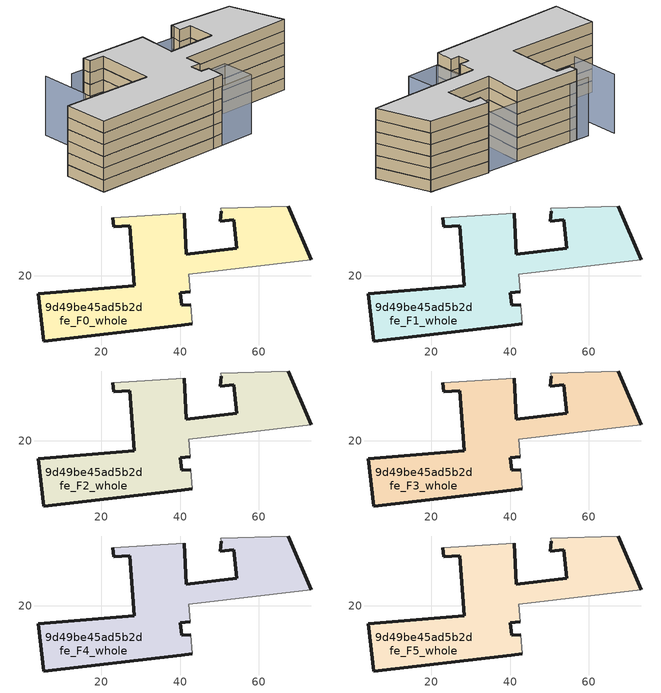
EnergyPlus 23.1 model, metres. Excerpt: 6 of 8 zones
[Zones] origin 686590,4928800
9d49be45ad5b2dfe_F0_whole
 floor ground (EU_floor_Construction): 73.29,24.1 67.45,37.75 50.29,37.21 50.41,36.48 50.2,33.9 53.6,34.28 54.41,26.98 41.55,25.48 41.04,35.96 22.89,34.71 23.17,32.44 27.19,32.68 28.39,17.45 3.96,15.53 5.36,3.47 40.26,7.52 43.11,7.91 42.71,12.69 40.4,12.51 40.02,15.71 42.6,15.92 42.12,20.43 z0
 wall outside (EU_wall_Construction): 41.04,35.96 41.55,25.48 54.41,26.98 53.6,34.28 50.2,33.9 50.41,36.48 / 67.45,37.75 73.29,24.1 / 42.6,15.92 40.02,15.71 40.4,12.51 42.71,12.69 / 43.11,7.91 40.26,7.52 5.36,3.47 3.96,15.53 28.39,17.45 27.19,32.68 23.17,32.44 22.89,34.71 z0:3
 wall adiabatic (EU_wall_Construction): 22.89,34.71 41.04,35.96 / 50.41,36.48 50.29,37.21 67.45,37.75 / 73.29,24.1 42.12,20.43 42.6,15.92 / 42.71,12.69 43.11,7.91 z0:3
9d49be45ad5b2dfe_F1_whole
 floor to 9d49be45ad5b2dfe_F0_whole (EU_floor_Construction): 73.29,24.1 67.45,37.75 50.28,37.21 50.4,36.48 50.2,33.9 53.6,34.28 54.4,26.98 41.54,25.48 41.03,35.96 22.88,34.71 23.17,32.44 27.19,32.68 28.38,17.45 3.96,15.53 5.36,3.47 40.25,7.52 43.11,7.91 42.71,12.69 40.4,12.51 40.01,15.71 42.6,15.92 42.12,20.43 z3
 wall outside (EU_wall_Construction): 41.04,35.96 41.55,25.48 54.41,26.98 53.6,34.28 50.2,33.9 50.41,36.48 / 67.45,37.75 73.29,24.1 / 42.6,15.92 40.02,15.71 40.4,12.51 42.71,12.69 / 43.11,7.91 40.26,7.52 5.36,3.47 3.96,15.53 28.39,17.45 27.19,32.68 23.17,32.44 22.89,34.71 z3:6
 wall adiabatic (EU_wall_Construction): 22.89,34.71 41.04,35.96 / 50.41,36.48 50.29,37.21 67.45,37.75 / 73.29,24.1 42.12,20.43 42.6,15.92 / 42.71,12.69 43.11,7.91 z3:6
9d49be45ad5b2dfe_F2_whole
 floor to 9d49be45ad5b2dfe_F1_whole (EU_floor_Construction): 73.29,24.1 67.45,37.75 50.28,37.21 50.4,36.48 50.2,33.9 53.6,34.28 54.4,26.98 41.54,25.48 41.03,35.96 22.88,34.71 23.17,32.44 27.19,32.68 28.38,17.45 3.96,15.53 5.36,3.47 40.25,7.52 43.11,7.91 42.71,12.69 40.4,12.51 40.01,15.71 42.6,15.92 42.12,20.43 z6
 wall outside (EU_wall_Construction): 41.04,35.96 41.55,25.48 54.41,26.98 53.6,34.28 50.2,33.9 50.41,36.48 / 67.45,37.75 73.29,24.1 / 42.6,15.92 40.02,15.71 40.4,12.51 42.71,12.69 / 43.11,7.91 40.26,7.52 5.36,3.47 3.96,15.53 28.39,17.45 27.19,32.68 23.17,32.44 22.89,34.71 z6:9
 wall adiabatic (EU_wall_Construction): 22.89,34.71 41.04,35.96 / 50.41,36.48 50.29,37.21 67.45,37.75 / 73.29,24.1 42.12,20.43 42.6,15.92 / 42.71,12.69 43.11,7.91 z6:9
9d49be45ad5b2dfe_F3_whole
 floor to 9d49be45ad5b2dfe_F2_whole (EU_floor_Construction): 73.29,24.1 67.45,37.75 50.28,37.21 50.4,36.48 50.2,33.9 53.6,34.28 54.4,26.98 41.54,25.48 41.03,35.96 22.88,34.71 23.17,32.44 27.19,32.68 28.38,17.45 3.96,15.53 5.36,3.47 40.25,7.52 43.11,7.91 42.71,12.69 40.4,12.51 40.01,15.71 42.6,15.92 42.12,20.43 z9
 wall outside (EU_wall_Construction): 41.04,35.96 41.55,25.48 54.41,26.98 53.6,34.28 50.2,33.9 50.41,36.48 / 67.45,37.75 73.29,24.1 / 42.6,15.92 40.02,15.71 40.4,12.51 42.71,12.69 / 43.11,7.91 40.26,7.52 5.36,3.47 3.96,15.53 28.39,17.45 27.19,32.68 23.17,32.44 22.89,34.71 z9:12
 wall adiabatic (EU_wall_Construction): 22.89,34.71 41.04,35.96 / 50.41,36.48 50.29,37.21 67.45,37.75 / 73.29,24.1 42.12,20.43 42.6,15.92 / 42.71,12.69 43.11,7.91 z9:12
9d49be45ad5b2dfe_F4_whole
 floor to 9d49be45ad5b2dfe_F3_whole (EU_floor_Construction): 73.29,24.1 67.45,37.75 50.28,37.21 50.4,36.48 50.2,33.9 53.6,34.28 54.4,26.98 41.54,25.48 41.03,35.96 22.88,34.71 23.17,32.44 27.19,32.68 28.38,17.45 3.96,15.53 5.36,3.47 40.25,7.52 43.11,7.91 42.71,12.69 40.4,12.51 40.01,15.71 42.6,15.92 42.12,20.43 z12
 wall outside (EU_wall_Construction): 41.04,35.96 41.55,25.48 54.41,26.98 53.6,34.28 50.2,33.9 50.41,36.48 / 67.45,37.75 73.29,24.1 / 42.6,15.92 40.02,15.71 40.4,12.51 42.71,12.69 / 43.11,7.91 40.26,7.52 5.36,3.47 3.96,15.53 28.39,17.45 27.19,32.68 23.17,32.44 22.89,34.71 z12:15
 wall adiabatic (EU_wall_Construction): 22.89,34.71 41.04,35.96 / 50.41,36.48 50.29,37.21 67.45,37.75 / 73.29,24.1 42.12,20.43 42.6,15.92 / 42.71,12.69 43.11,7.91 z12:15
9d49be45ad5b2dfe_F5_whole
 floor to 9d49be45ad5b2dfe_F4_whole (EU_floor_Construction): 73.29,24.1 67.45,37.75 50.28,37.21 50.4,36.48 50.2,33.9 53.6,34.28 54.4,26.98 41.54,25.48 41.03,35.96 22.88,34.71 23.17,32.44 27.19,32.68 28.38,17.45 3.96,15.53 5.36,3.47 40.25,7.52 43.11,7.91 42.71,12.69 40.4,12.51 40.01,15.71 42.6,15.92 42.12,20.43 z15
 wall outside (EU_wall_Construction): 41.04,35.96 41.55,25.48 54.41,26.98 53.6,34.28 50.2,33.9 50.41,36.48 / 67.45,37.75 73.29,24.1 / 42.6,15.92 40.02,15.71 40.4,12.51 42.71,12.69 / 43.11,7.91 40.26,7.52 5.36,3.47 3.96,15.53 28.39,17.45 27.19,32.68 23.17,32.44 22.89,34.71 z15:18
 wall adiabatic (EU_wall_Construction): 22.89,34.71 41.04,35.96 / 50.41,36.48 50.29,37.21 67.45,37.75 / 73.29,24.1 42.12,20.43 42.6,15.92 / 42.71,12.69 43.11,7.91 z15:18
 ceiling to 9d49be45ad5b2dfe_F6_whole (EU_floor_Construction): 67.45,37.75 73.29,24.1 42.12,20.43 42.6,15.92 40.01,15.71 40.4,12.51 42.71,12.69 43.11,7.91 40.25,7.52 5.36,3.47 3.96,15.53 28.38,17.45 27.19,32.68 23.17,32.44 22.88,34.71 41.03,35.96 41.54,25.48 54.4,26.98 53.6,34.28 50.2,33.9 50.4,36.48 50.28,37.21 z18
shading: 43.52,8.11 42.07,20.42 / 13.65,36.99 15.16,23.59 / 67.45,37.75 19.41,34.47 / 52.4,9.15 43.11,7.91 / 43.11,7.91 41.95,16.53 / 41.95,16.53 51.24,17.78 / 51.24,17.78 52.4,9.15 z0:15
[Building]
EU S2 Campaign: North Axis=0; Terrain=City; Solar Distribution=FullExterior
[Site:Location]
Bologna: Latitude=44.5; Longitude=11.25; Time Zone=1; Elevation=37
[SizingPeriod:WeatherFileDays]
AnnualSizingPeriod: Begin Month=1; Begin Day of Month=1; End Month=12; End Day of Month=31; Day of Week for Start Day=Monday; Use Weather File Daylight Saving Period=No; Use Weather File Rain and Snow Indicators=No
[MATERIAL]
EU_InternalMass_Material: Roughness=MediumRough; Thickness=0.1; Conductivity=1; Density=1800; Specific Heat=900; Thermal Absorptance=0.9; Solar Absorptance=0.7; Visible Absorptance=0.7
[MATERIAL:NOMASS] Roughness=MediumRough; Thermal Absorptance=0.9; Solar Absorptance=0.7; Visible Absorptance=0.7
Name | Thermal Resistance
EU_wall_NoMass | 0.905828
EU_floor_NoMass | 0.67114
[CONSTRUCTION]
EU_wall_Construction: EU_wall_NoMass
EU_floor_Construction: EU_floor_NoMass
EU_InternalMass_Construction: EU_InternalMass_Material
[ZONE] Type=1; Multiplier=1; Ceiling Height=autocalculate; Volume=2994.31; Floor Area=autocalculate; Part of Total Floor Area=Yes
9d49be45ad5b2dfe_F0_whole; 9d49be45ad5b2dfe_F1_whole; 9d49be45ad5b2dfe_F2_whole; 9d49be45ad5b2dfe_F3_whole; 9d49be45ad5b2dfe_F4_whole; 9d49be45ad5b2dfe_F5_whole
[INTERNALMASS] Construction=EU_InternalMass_Construction; Surface Area=998.105
Name | Zone or ZoneList
9d49be45ad5b2dfe_F0_whole_EU_InternalMass | 9d49be45ad5b2dfe_F0_whole
9d49be45ad5b2dfe_F1_whole_EU_InternalMass | 9d49be45ad5b2dfe_F1_whole
9d49be45ad5b2dfe_F2_whole_EU_InternalMass | 9d49be45ad5b2dfe_F2_whole
9d49be45ad5b2dfe_F3_whole_EU_InternalMass | 9d49be45ad5b2dfe_F3_whole
9d49be45ad5b2dfe_F4_whole_EU_InternalMass | 9d49be45ad5b2dfe_F4_whole
9d49be45ad5b2dfe_F5_whole_EU_InternalMass | 9d49be45ad5b2dfe_F5_whole
[OTHEREQUIPMENT] Fuel Type=Electricity; Design Level Calculation Method=Watts/Area; Power per Zone Floor Area=1; Fraction Latent=0; Fraction Radiant=0; Fraction Lost=0; Carbon Dioxide Generation Rate=0; EndUse Subcategory=EU_Step8_InternalGains
Name | Zone or ZoneList or Space or SpaceList | Schedule
EU_Step8_InternalGain_9d49be45ad5b2dfe_F0_whole_f000 | 9d49be45ad5b2dfe_F0_whole | EU_Step8_GainSchedule_9d49be45ad5b2dfe_F0_whole_f000
EU_Step8_InternalGain_9d49be45ad5b2dfe_F1_whole_f000 | 9d49be45ad5b2dfe_F1_whole | EU_Step8_GainSchedule_9d49be45ad5b2dfe_F1_whole_f000
EU_Step8_InternalGain_9d49be45ad5b2dfe_F2_whole_f000 | 9d49be45ad5b2dfe_F2_whole | EU_Step8_GainSchedule_9d49be45ad5b2dfe_F2_whole_f000
EU_Step8_InternalGain_9d49be45ad5b2dfe_F3_whole_f000 | 9d49be45ad5b2dfe_F3_whole | EU_Step8_GainSchedule_9d49be45ad5b2dfe_F3_whole_f000
EU_Step8_InternalGain_9d49be45ad5b2dfe_F4_whole_f000 | 9d49be45ad5b2dfe_F4_whole | EU_Step8_GainSchedule_9d49be45ad5b2dfe_F4_whole_f000
EU_Step8_InternalGain_9d49be45ad5b2dfe_F5_whole_f000 | 9d49be45ad5b2dfe_F5_whole | EU_Step8_GainSchedule_9d49be45ad5b2dfe_F5_whole_f000
[ZONEVENTILATION:DESIGNFLOWRATE] Schedule=EU_AlwaysOn; Design Flow Rate Calculation Method=AirChanges/Hour; Air Changes per Hour=0.73129; Ventilation Type=Natural; Fan Pressure Rise=0; Fan Total Efficiency=1; Constant Term Coefficient=1; Temperature Term Coefficient=0; Velocity Term Coefficient=0; Velocity Squared Term Coefficient=0; Minimum Indoor Temperature=-100; Maximum Indoor Temperature=100; Delta Temperature=-100; Minimum Outdoor Temperature=-100; Maximum Outdoor Temperature=100; Maximum Wind Speed=40
Name | Zone or ZoneList or Space or SpaceList
EU_ConstantAir_9d49be45ad5b2dfe_F0_whole | 9d49be45ad5b2dfe_F0_whole
EU_ConstantAir_9d49be45ad5b2dfe_F1_whole | 9d49be45ad5b2dfe_F1_whole
EU_ConstantAir_9d49be45ad5b2dfe_F2_whole | 9d49be45ad5b2dfe_F2_whole
EU_ConstantAir_9d49be45ad5b2dfe_F3_whole | 9d49be45ad5b2dfe_F3_whole
EU_ConstantAir_9d49be45ad5b2dfe_F4_whole | 9d49be45ad5b2dfe_F4_whole
EU_ConstantAir_9d49be45ad5b2dfe_F5_whole | 9d49be45ad5b2dfe_F5_whole
[HVACTEMPLATE:THERMOSTAT] Constant Heating Setpoint=20; Constant Cooling Setpoint=50
EU_HeatOnly_9d49be45ad5b2dfe_F0_whole; EU_HeatOnly_9d49be45ad5b2dfe_F1_whole; EU_HeatOnly_9d49be45ad5b2dfe_F2_whole; EU_HeatOnly_9d49be45ad5b2dfe_F3_whole; EU_HeatOnly_9d49be45ad5b2dfe_F4_whole; EU_HeatOnly_9d49be45ad5b2dfe_F5_whole; EU_HeatOnly_9d49be45ad5b2dfe_F6_whole; EU_HeatOnly_9d49be45ad5b2dfe_F7_whole
[HVACTEMPLATE:ZONE:IDEALLOADSAIRSYSTEM] System Availability Schedule=EU_AlwaysOn; Maximum Heating Supply Air Temperature=50; Minimum Cooling Supply Air Temperature=13; Maximum Heating Supply Air Humidity Ratio=0.0156; Minimum Cooling Supply Air Humidity Ratio=0.0077; Heating Limit=NoLimit; Cooling Limit=NoLimit; Heating Availability Schedule=EU_AlwaysOn; Cooling Availability Schedule=EU_CoolingOff; Dehumidification Control Type=ConstantSensibleHeatRatio; Cooling Sensible Heat Ratio=0.7; Dehumidification Setpoint=60; Humidification Control Type=None; Humidification Setpoint=30; Outdoor Air Method=None; Outdoor Air Flow Rate per Person=0.00944; Outdoor Air Flow Rate per Zone Floor Area=0; Outdoor Air Flow Rate per Zone=0; Demand Controlled Ventilation Type=None; Outdoor Air Economizer Type=NoEconomizer; Heat Recovery Type=None; Sensible Heat Recovery Effectiveness=0.7; Latent Heat Recovery Effectiveness=0.65
Name | Template Thermostat
9d49be45ad5b2dfe_F0_whole | EU_HeatOnly_9d49be45ad5b2dfe_F0_whole
9d49be45ad5b2dfe_F1_whole | EU_HeatOnly_9d49be45ad5b2dfe_F1_whole
9d49be45ad5b2dfe_F2_whole | EU_HeatOnly_9d49be45ad5b2dfe_F2_whole
9d49be45ad5b2dfe_F3_whole | EU_HeatOnly_9d49be45ad5b2dfe_F3_whole
9d49be45ad5b2dfe_F4_whole | EU_HeatOnly_9d49be45ad5b2dfe_F4_whole
9d49be45ad5b2dfe_F5_whole | EU_HeatOnly_9d49be45ad5b2dfe_F5_whole
[SIZING:ZONE] Zone Cooling Design Supply Air Temperature Input Method=SupplyAirTemperature; Zone Cooling Design Supply Air Temperature=13; Zone Heating Design Supply Air Temperature Input Method=SupplyAirTemperature; Zone Heating Design Supply Air Temperature=50; Zone Cooling Design Supply Air Humidity Ratio=0.008; Zone Heating Design Supply Air Humidity Ratio=0.008; Cooling Design Air Flow Method=DesignDay; Cooling Design Air Flow Rate=0; Cooling Minimum Air Flow per Zone Floor Area=0.000762; Cooling Minimum Air Flow=0; Cooling Minimum Air Flow Fraction=0.2; Heating Design Air Flow Method=DesignDay; Heating Design Air Flow Rate=0; Heating Maximum Air Flow per Zone Floor Area=0.002032; Heating Maximum Air Flow=0.141576; Heating Maximum Air Flow Fraction=0.3; Account for Dedicated Outdoor Air System=No; Dedicated Outdoor Air System Control Strategy=NeutralSupplyAir; Dedicated Outdoor Air Low Setpoint Temperature for Design=autosize; Dedicated Outdoor Air High Setpoint Temperature for Design=autosize; Zone Load Sizing Method=Sensible Load Only No Latent Load; Zone Latent Cooling Design Supply Air Humidity Ratio Input Method=HumidityRatioDifference; Zone Cooling Design Supply Air Humidity Ratio Difference=0.005; Zone Latent Heating Design Supply Air Humidity Ratio Input Method=HumidityRatioDifference; Zone Humidification Design Supply Air Humidity Ratio Difference=0.005
9d49be45ad5b2dfe_F0_whole; 9d49be45ad5b2dfe_F1_whole; 9d49be45ad5b2dfe_F2_whole; 9d49be45ad5b2dfe_F3_whole; 9d49be45ad5b2dfe_F4_whole; 9d49be45ad5b2dfe_F5_whole
[SCHEDULE:CONSTANT]
Name | Hourly Value
EU_AlwaysOn | 1
EU_CoolingOff | 0
[SCHEDULE:FILE] Column Number=1; Rows to Skip at Top=0; Number of Hours of Data=8760; Column Separator=Comma; Interpolate to Timestep=No; Minutes per Item=60; Adjust Schedule for Daylight Savings=Yes
Name | File
EU_Step8_GainSchedule_9d49be45ad5b2dfe_F0_whole_f000 | ../../schedules/9d49be45ad5b2dfe/9d49be45ad5b2dfe_F0_whole_f000_gain.csv
EU_Step8_GainSchedule_9d49be45ad5b2dfe_F1_whole_f000 | ../../schedules/9d49be45ad5b2dfe/9d49be45ad5b2dfe_F1_whole_f000_gain.csv
EU_Step8_GainSchedule_9d49be45ad5b2dfe_F2_whole_f000 | ../../schedules/9d49be45ad5b2dfe/9d49be45ad5b2dfe_F2_whole_f000_gain.csv
EU_Step8_GainSchedule_9d49be45ad5b2dfe_F3_whole_f000 | ../../schedules/9d49be45ad5b2dfe/9d49be45ad5b2dfe_F3_whole_f000_gain.csv
EU_Step8_GainSchedule_9d49be45ad5b2dfe_F4_whole_f000 | ../../schedules/9d49be45ad5b2dfe/9d49be45ad5b2dfe_F4_whole_f000_gain.csv
EU_Step8_GainSchedule_9d49be45ad5b2dfe_F5_whole_f000 | ../../schedules/9d49be45ad5b2dfe/9d49be45ad5b2dfe_F5_whole_f000_gain.csv
